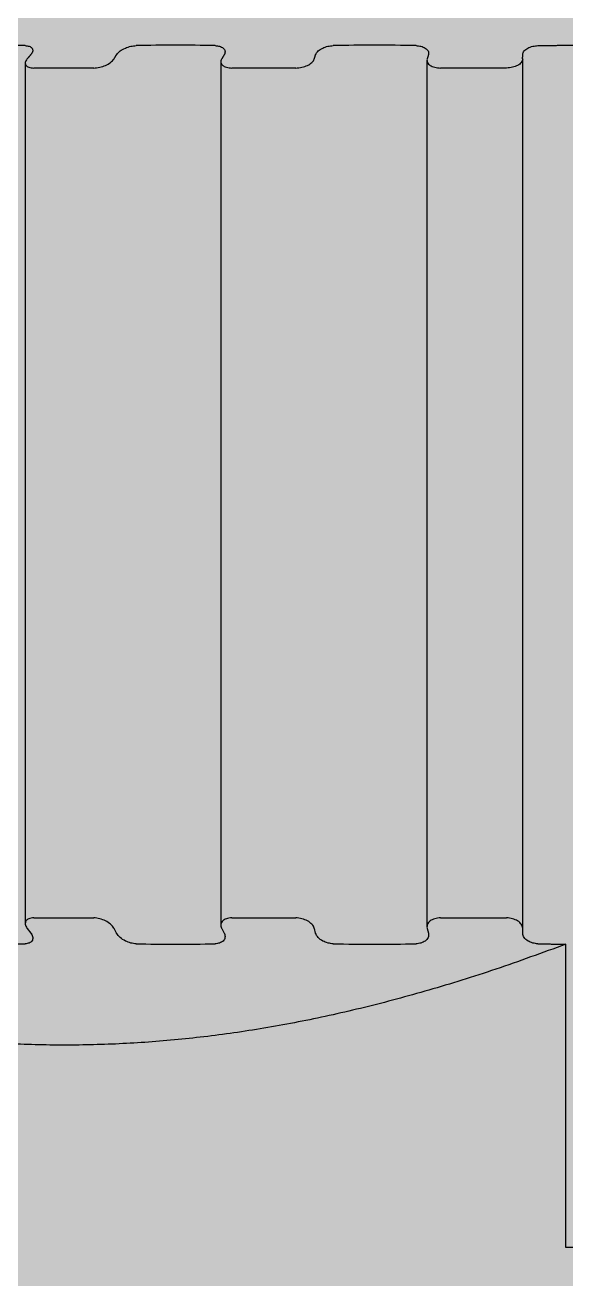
# Model space of a CAD drawing. Extents: x -18489 to 195597, y -1599 to 112111.
# Drawn here: x -16957.712 to -16957.005, y 2576.556 to 2578.197 of the extents above; entities that cross this region are included whole.
import ezdxf

# ---------------------------------------------------------------- set-up
doc = ezdxf.new("R2010")
doc.units = 0
doc.header["$LTSCALE"] = 100
for name, color, linetype in [('188K-SM-03-F10-MECH-EQ-Y2257103$0$0 Xref', 8, 'Continuous'), ('188K-SM-03-F10-MECH-EQ-Y2257103$0$M-EQU-FOUNDATION', 8, 'Continuous'), ('188K-SM-03-F10-MECH-EQ-Y2257103$0$Micron CUP L10 HVAC EQU$0$M-MECH-EQU', 136, 'Continuous'), ('188K-SM-03-F10-MECH-EQ-Y2257103$0$Micron CUP L10 HVAC EQU$0$M-PHASE1 AREA', 252, 'Continuous')]:
    doc.layers.add(name, color=color, linetype=linetype)
pattern_1 = [(50, (4473.52, 709.2), (54.6554, -4.78173), [5.715, -62.865]), (355, (4473.52, 709.2), (-10.57303, 57.31705), [4.572, -50.29218]), (100.45144, (4478.076, 708.8), (44.08237, 52.53533), [4.857, -53.42707]), (46.1842, (4473.52, 724.44), (81.32371, -12.6127), [8.5725, -94.2975]), (96.63556, (4480.3, 723.39), (71.22124, 74.22784), [7.2855, -80.14068]), (351.18415, (4473.52, 724.44), (71.22124, 74.22784), [6.858, -75.43792]), (21, (4481.14, 720.63), (45.48432, -30.67956), [5.715, -62.865]), (326, (4481.14, 720.63), (18.54061, 55.25639), [4.572, -50.292]), (71.45144, (4484.93, 718.07), (64.02493, 24.57683), [4.857, -53.42698]), (37.5, (4473.521, 709.2), (0.926581, 25.366512), [0, -49.6824, 0, -51.054, 0, -50.4825]), (7.5, (4473.52, 709.2), (20.0459, 30.054172), [0, -29.1084, 0, -48.5394, 0, -19.2405]), (327.5, (4456.529, 709.2), (40.677179, -1.718623), [0, -19.05, 0, -59.436, 0, -78.867]), (317.5, (4448.91, 709.2), (44.438754, 7.62795), [0, -24.765, 0, -39.4716, 0, -56.007])]

# ---------------------------------------------------------------- blocks, each defined once
blk = doc.blocks.new('188K-SM-03-F10-MECH-EQ-Y2257103$0$Micron CUP L10 HVAC EQU$0$A$C0c53ceb0')
at = {"layer": '188K-SM-03-F10-MECH-EQ-Y2257103$0$Micron CUP L10 HVAC EQU$0$M-PHASE1 AREA'}
for p, q in [((-8145.63346, 16607.30628), (-8145.63346, 16596.04737)), ((-8144.73781, 16607.24307), (-8145.52298, 16607.24307)), ((-8143.0745, 16607.32489), (-8143.0745, 16596.02588)), ((-8142.09481, 16607.24307), (-8142.93163, 16607.24307)), ((-8140.37891, 16607.34454), (-8140.37891, 16596.00319)), ((-8139.33888, 16607.24307), (-8140.20191, 16607.24307)), ((-8139.12706, 16595.97999), (-8139.12706, 16607.36463)), ((-8145.52298, 16596.12036), (-8144.73781, 16596.12036)), ((-8142.93163, 16596.12036), (-8142.09481, 16596.12036)), ((-8140.20191, 16596.12036), (-8139.33888, 16596.12036)), ((-8145.60669, 16595.97999), (-8145.56224, 16595.92078)), ((-8144.44016, 16595.92078), (-8144.47057, 16595.97999)), ((-8143.06245, 16595.97999), (-8143.03204, 16595.92078)), ((-8141.83615, 16595.92078), (-8141.85159, 16595.97999)), ((-8140.37587, 16595.97999), (-8140.36043, 16595.92078)), ((-8139.12706, 16595.92078), (-8139.12706, 16595.97999)), ((-8138.56131, 16591.80473), (-8138.56131, 16595.77637)), ((-8138.37782, 16591.80473), (-8138.56131, 16591.80473))]:
    blk.add_line(p, q, dxfattribs=at)
for centre, major_axis, ratio, start_param, end_param in [((-8146.1113, 16580.74125), (0.00042, 26.80035), 0.8660254, 6.26269602, 6.30370163), ((-8143.66784, 16580.74125), (0.00061, 26.80035), 0.93969262, 6.26270394, 6.30370955), ((-8141.06363, 16580.74125), (0.0012, 26.80035), 0.98480775, 6.26272676, 6.30373236), ((-8146.11132, 16618.98619), (0.00048, -23.21054), 0.8660254, 6.25949307, 6.30684182), ((-8143.66785, 16618.98619), (0.0007, -23.21054), 0.93969262, 6.2594826, 6.30683136), ((-8141.06364, 16618.98619), (0.00138, -23.21054), 0.98480775, 6.25945246, 6.30680121)]:
    blk.add_ellipse(centre, major_axis=major_axis, ratio=ratio, start_param=start_param, end_param=end_param, dxfattribs=at)
for points, knots in [([(-8145.63537, 16607.53597), (-8145.61582, 16607.53548), (-8145.59741, 16607.53265), (-8145.56602, 16607.52207), (-8145.55382, 16607.51381), (-8145.53758, 16607.49398), (-8145.53395, 16607.48053), (-8145.53823, 16607.4515), (-8145.54617, 16607.43591), (-8145.55911, 16607.41959), (-8145.56064, 16607.41775), (-8145.56286, 16607.41589)], [0.0329398741, 0.0329398741, 0.0329398741, 0.0329398741, 0.0396612238, 0.0396612238, 0.0470802354, 0.0470802354, 0.0557823299, 0.0557823299, 0.0644844245, 0.0644844245, 0.0655817402, 0.0655817402, 0.0655817402, 0.0655817402]), ([(-8144.44016, 16607.41591), (-8144.43905, 16607.41776), (-8144.4379, 16607.4196), (-8144.43668, 16607.42142), (-8144.42698, 16607.43591), (-8144.41195, 16607.4515), (-8144.37303, 16607.48053), (-8144.34917, 16607.49398), (-8144.3026, 16607.51381), (-8144.27751, 16607.52207), (-8144.22884, 16607.53265), (-8144.20532, 16607.53548), (-8144.18407, 16607.53597)], [0.1289552603, 0.1289552603, 0.1289552603, 0.1289552603, 0.1300488787, 0.1300488787, 0.1300488787, 0.1387509732, 0.1387509732, 0.1474530678, 0.1474530678, 0.1548720794, 0.1548720794, 0.1615934291, 0.1615934291, 0.1615934291, 0.1615934291]), ([(-8143.15146, 16607.53597), (-8143.13024, 16607.53548), (-8143.10946, 16607.53265), (-8143.07209, 16607.52207), (-8143.05616, 16607.51381), (-8143.03198, 16607.49398), (-8143.02352, 16607.48053), (-8143.01829, 16607.4515), (-8143.02155, 16607.43591), (-8143.02993, 16607.41959), (-8143.03096, 16607.41775), (-8143.03272, 16607.41589)], [0.0329398741, 0.0329398741, 0.0329398741, 0.0329398741, 0.0396612238, 0.0396612238, 0.0470802354, 0.0470802354, 0.0557823299, 0.0557823299, 0.0644844245, 0.0644844245, 0.0655817402, 0.0655817402, 0.0655817402, 0.0655817402]), ([(-8141.83615, 16607.41591), (-8141.83559, 16607.41776), (-8141.83496, 16607.4196), (-8141.83427, 16607.42142), (-8141.82873, 16607.43591), (-8141.81792, 16607.4515), (-8141.78624, 16607.48053), (-8141.76539, 16607.49398), (-8141.72263, 16607.51381), (-8141.69882, 16607.52207), (-8141.65086, 16607.53265), (-8141.62696, 16607.53548), (-8141.60469, 16607.53597)], [0.1289552603, 0.1289552603, 0.1289552603, 0.1289552603, 0.1300488787, 0.1300488787, 0.1300488787, 0.1387509732, 0.1387509732, 0.1474530678, 0.1474530678, 0.1548720794, 0.1548720794, 0.1615934291, 0.1615934291, 0.1615934291, 0.1615934291]), ([(-8140.5225, 16607.53597), (-8140.50025, 16607.53548), (-8140.47774, 16607.53265), (-8140.43552, 16607.52207), (-8140.41636, 16607.51381), (-8140.38497, 16607.49398), (-8140.37194, 16607.48053), (-8140.35736, 16607.4515), (-8140.35583, 16607.43591), (-8140.3594, 16607.41959), (-8140.35988, 16607.41775), (-8140.36113, 16607.41589)], [0.0329398741, 0.0329398741, 0.0329398741, 0.0329398741, 0.0396612238, 0.0396612238, 0.0470802354, 0.0470802354, 0.0557823299, 0.0557823299, 0.0644844245, 0.0644844245, 0.0655817402, 0.0655817402, 0.0655817402, 0.0655817402]), ([(-8139.12706, 16607.41591), (-8139.12706, 16607.41776), (-8139.12699, 16607.4196), (-8139.12684, 16607.42142), (-8139.12564, 16607.43591), (-8139.11937, 16607.4515), (-8139.09588, 16607.48053), (-8139.07868, 16607.49398), (-8139.04104, 16607.51381), (-8139.01922, 16607.52207), (-8138.97343, 16607.53265), (-8138.94987, 16607.53548), (-8138.92727, 16607.53597)], [0.1289552603, 0.1289552603, 0.1289552603, 0.1289552603, 0.1300488787, 0.1300488787, 0.1300488787, 0.1387509732, 0.1387509732, 0.1474530678, 0.1474530678, 0.1548720794, 0.1548720794, 0.1615934291, 0.1615934291, 0.1615934291, 0.1615934291]), ([(-8145.60669, 16607.36463), (-8145.60829, 16607.36279), (-8145.6098, 16607.36096), (-8145.62252, 16607.34494), (-8145.63041, 16607.32964), (-8145.63502, 16607.30104), (-8145.63176, 16607.28773), (-8145.61607, 16607.26715), (-8145.60334, 16607.25823), (-8145.56851, 16607.24618), (-8145.54637, 16607.24307), (-8145.52298, 16607.24307)], [-0.0666479464, -0.0666479464, -0.0666479464, -0.0666479464, -0.0655607867, -0.0655607867, -0.057024863, -0.057024863, -0.0484889392, -0.0484889392, -0.0406346663, -0.0406346663, -0.0327803934, -0.0327803934, -0.0327803934, -0.0327803934]), ([(-8144.73781, 16607.24307), (-8144.71382, 16607.24307), (-8144.68644, 16607.24618), (-8144.63264, 16607.25823), (-8144.60621, 16607.26715), (-8144.55932, 16607.28773), (-8144.5361, 16607.30104), (-8144.49819, 16607.32964), (-8144.48353, 16607.34494), (-8144.47281, 16607.36097), (-8144.47165, 16607.3628), (-8144.47122, 16607.36463)], [-0.0972684785, -0.0972684785, -0.0972684785, -0.0972684785, -0.0894142056, -0.0894142056, -0.0815599327, -0.0815599327, -0.0730240089, -0.0730240089, -0.0644880851, -0.0644880851, -0.0633980576, -0.0633980576, -0.0633980576, -0.0633980576]), ([(-8143.06245, 16607.36463), (-8143.06354, 16607.36279), (-8143.06455, 16607.36096), (-8143.0728, 16607.34494), (-8143.07609, 16607.32964), (-8143.07137, 16607.30104), (-8143.06337, 16607.28773), (-8143.03957, 16607.26715), (-8143.0229, 16607.25823), (-8142.98147, 16607.24618), (-8142.9567, 16607.24307), (-8142.93163, 16607.24307)], [-0.0666479464, -0.0666479464, -0.0666479464, -0.0666479464, -0.0655607867, -0.0655607867, -0.057024863, -0.057024863, -0.0484889392, -0.0484889392, -0.0406346663, -0.0406346663, -0.0327803934, -0.0327803934, -0.0327803934, -0.0327803934]), ([(-8142.09481, 16607.24307), (-8142.06938, 16607.24307), (-8142.04139, 16607.24618), (-8141.98835, 16607.25823), (-8141.96329, 16607.26715), (-8141.92038, 16607.28773), (-8141.90015, 16607.30104), (-8141.86939, 16607.32964), (-8141.85888, 16607.34494), (-8141.85277, 16607.36097), (-8141.85214, 16607.3628), (-8141.85228, 16607.36463)], [-0.0972684785, -0.0972684785, -0.0972684785, -0.0972684785, -0.0894142056, -0.0894142056, -0.0815599327, -0.0815599327, -0.0730240089, -0.0730240089, -0.0644880851, -0.0644880851, -0.0633980576, -0.0633980576, -0.0633980576, -0.0633980576]), ([(-8140.37587, 16607.36463), (-8140.37642, 16607.36279), (-8140.3769, 16607.36096), (-8140.38042, 16607.34494), (-8140.37902, 16607.32964), (-8140.3651, 16607.30104), (-8140.35261, 16607.28773), (-8140.32143, 16607.26715), (-8140.30132, 16607.25823), (-8140.25456, 16607.24618), (-8140.22789, 16607.24307), (-8140.20191, 16607.24307)], [-0.0666479464, -0.0666479464, -0.0666479464, -0.0666479464, -0.0655607867, -0.0655607867, -0.057024863, -0.057024863, -0.0484889392, -0.0484889392, -0.0406346663, -0.0406346663, -0.0327803934, -0.0327803934, -0.0327803934, -0.0327803934]), ([(-8139.12776, 16607.36462), (-8139.12707, 16607.36279), (-8139.12714, 16607.36096), (-8139.12846, 16607.34494), (-8139.13451, 16607.32964), (-8139.15719, 16607.30104), (-8139.1738, 16607.28773), (-8139.21142, 16607.26715), (-8139.23435, 16607.25823), (-8139.28502, 16607.24618), (-8139.31277, 16607.24307), (-8139.33888, 16607.24307)], [0.0634009254, 0.0634009254, 0.0634009254, 0.0634009254, 0.0644880851, 0.0644880851, 0.0730240089, 0.0730240089, 0.0815599327, 0.0815599327, 0.0894142056, 0.0894142056, 0.0972684785, 0.0972684785, 0.0972684785, 0.0972684785]), ([(-8145.52298, 16596.12036), (-8145.54662, 16596.12036), (-8145.56883, 16596.11669), (-8145.60358, 16596.10271), (-8145.61617, 16596.09242), (-8145.63185, 16596.06866), (-8145.63503, 16596.05323), (-8145.63034, 16596.02021), (-8145.62245, 16596.00262), (-8145.60981, 16595.98423), (-8145.60829, 16595.98212), (-8145.60669, 16595.97999)], [-0.0994872627, -0.0994872627, -0.0994872627, -0.0994872627, -0.0915496204, -0.0915496204, -0.0836119781, -0.0836119781, -0.0747861338, -0.0747861338, -0.0659602895, -0.0659602895, -0.0648289829, -0.0648289829, -0.0648289829, -0.0648289829]), ([(-8144.47057, 16595.97999), (-8144.47166, 16595.98212), (-8144.47281, 16595.98423), (-8144.48347, 16596.00262), (-8144.49802, 16596.02021), (-8144.53583, 16596.05323), (-8144.55907, 16596.06866), (-8144.60593, 16596.09242), (-8144.6322, 16596.10271), (-8144.68602, 16596.11669), (-8144.71356, 16596.12036), (-8144.73781, 16596.12036)], [-0.0681852529, -0.0681852529, -0.0681852529, -0.0681852529, -0.0670539463, -0.0670539463, -0.058228102, -0.058228102, -0.0494022577, -0.0494022577, -0.0414646154, -0.0414646154, -0.0335269732, -0.0335269732, -0.0335269732, -0.0335269732]), ([(-8142.93163, 16596.12036), (-8142.95696, 16596.12036), (-8142.98184, 16596.11669), (-8143.0232, 16596.10271), (-8143.03972, 16596.09242), (-8143.0635, 16596.06866), (-8143.07144, 16596.05323), (-8143.07608, 16596.02021), (-8143.07275, 16596.00262), (-8143.06455, 16595.98423), (-8143.06354, 16595.98212), (-8143.06245, 16595.97999)], [-0.0994872627, -0.0994872627, -0.0994872627, -0.0994872627, -0.0915496204, -0.0915496204, -0.0836119781, -0.0836119781, -0.0747861338, -0.0747861338, -0.0659602895, -0.0659602895, -0.064828983, -0.064828983, -0.064828983, -0.064828983]), ([(-8141.85159, 16595.97999), (-8141.85215, 16595.98212), (-8141.85277, 16595.98423), (-8141.85884, 16596.00262), (-8141.86926, 16596.02021), (-8141.89993, 16596.05323), (-8141.92015, 16596.06866), (-8141.96303, 16596.09242), (-8141.98792, 16596.10271), (-8142.04096, 16596.11669), (-8142.06911, 16596.12036), (-8142.09481, 16596.12036)], [-0.0681852529, -0.0681852529, -0.0681852529, -0.0681852529, -0.0670539463, -0.0670539463, -0.058228102, -0.058228102, -0.0494022577, -0.0494022577, -0.0414646154, -0.0414646154, -0.0335269732, -0.0335269732, -0.0335269732, -0.0335269732]), ([(-8140.20191, 16596.12036), (-8140.22817, 16596.12036), (-8140.25496, 16596.11669), (-8140.30167, 16596.10271), (-8140.32162, 16596.09242), (-8140.35278, 16596.06866), (-8140.36523, 16596.05323), (-8140.37905, 16596.02021), (-8140.3804, 16596.00262), (-8140.3769, 16595.98423), (-8140.37642, 16595.98212), (-8140.37587, 16595.97999)], [-0.0994872627, -0.0994872627, -0.0994872627, -0.0994872627, -0.0915496204, -0.0915496204, -0.0836119781, -0.0836119781, -0.0747861338, -0.0747861338, -0.0659602895, -0.0659602895, -0.0648289829, -0.0648289829, -0.0648289829, -0.0648289829]), ([(-8139.12706, 16595.97999), (-8139.12707, 16595.98212), (-8139.12714, 16595.98423), (-8139.12845, 16596.00262), (-8139.13442, 16596.02021), (-8139.15701, 16596.05323), (-8139.1736, 16596.06866), (-8139.21119, 16596.09242), (-8139.23395, 16596.10271), (-8139.2846, 16596.11669), (-8139.31249, 16596.12036), (-8139.33888, 16596.12036)], [-0.0681852529, -0.0681852529, -0.0681852529, -0.0681852529, -0.0670539463, -0.0670539463, -0.058228102, -0.058228102, -0.0494022577, -0.0494022577, -0.0414646154, -0.0414646154, -0.0335269732, -0.0335269732, -0.0335269732, -0.0335269732]), ([(-8145.56224, 16595.92078), (-8145.56063, 16595.91864), (-8145.55911, 16595.91652), (-8145.54614, 16595.89764), (-8145.53816, 16595.87956), (-8145.53396, 16595.84579), (-8145.5377, 16595.83009), (-8145.55433, 16595.80734), (-8145.56642, 16595.798), (-8145.59757, 16595.78596), (-8145.61587, 16595.78272), (-8145.63537, 16595.78215)], [0.0659197851, 0.0659197851, 0.0659197851, 0.0659197851, 0.0670576667, 0.0670576667, 0.0761389182, 0.0761389182, 0.0852201696, 0.0852201696, 0.092628062, 0.092628062, 0.0993380316, 0.0993380316, 0.0993380316, 0.0993380316]), ([(-8144.18407, 16595.78215), (-8144.20527, 16595.78272), (-8144.22865, 16595.78596), (-8144.27684, 16595.798), (-8144.30155, 16595.80734), (-8144.34834, 16595.83009), (-8144.37254, 16595.84579), (-8144.41186, 16595.87956), (-8144.42695, 16595.89764), (-8144.43668, 16595.91442), (-8144.4379, 16595.91652), (-8144.43905, 16595.91864), (-8144.44016, 16595.92078)], [0.1007338772, 0.1007338772, 0.1007338772, 0.1007338772, 0.1074438468, 0.1074438468, 0.1148517392, 0.1148517392, 0.1239329907, 0.1239329907, 0.1330142421, 0.1330142421, 0.1330142421, 0.1341521237, 0.1341521237, 0.1341521237, 0.1341521237]), ([(-8143.03204, 16595.92078), (-8143.03095, 16595.91864), (-8143.02993, 16595.91652), (-8143.02153, 16595.89764), (-8143.01825, 16595.87956), (-8143.02364, 16595.84579), (-8143.03227, 16595.83009), (-8143.05683, 16595.80734), (-8143.07257, 16595.798), (-8143.10964, 16595.78596), (-8143.13029, 16595.78272), (-8143.15146, 16595.78215)], [0.0659197851, 0.0659197851, 0.0659197851, 0.0659197851, 0.0670576667, 0.0670576667, 0.0761389182, 0.0761389182, 0.0852201696, 0.0852201696, 0.092628062, 0.092628062, 0.0993380316, 0.0993380316, 0.0993380316, 0.0993380316]), ([(-8141.60469, 16595.78215), (-8141.6269, 16595.78272), (-8141.65066, 16595.78596), (-8141.69816, 16595.798), (-8141.72164, 16595.80734), (-8141.76467, 16595.83009), (-8141.78582, 16595.84579), (-8141.81787, 16595.87956), (-8141.82872, 16595.89764), (-8141.83427, 16595.91442), (-8141.83496, 16595.91652), (-8141.83559, 16595.91864), (-8141.83615, 16595.92078)], [0.1007338772, 0.1007338772, 0.1007338772, 0.1007338772, 0.1074438468, 0.1074438468, 0.1148517392, 0.1148517392, 0.1239329907, 0.1239329907, 0.1330142421, 0.1330142421, 0.1330142421, 0.1341521237, 0.1341521237, 0.1341521237, 0.1341521237]), ([(-8140.36043, 16595.92078), (-8140.35988, 16595.91864), (-8140.3594, 16595.91652), (-8140.35582, 16595.89764), (-8140.35735, 16595.87956), (-8140.37216, 16595.84579), (-8140.38541, 16595.83009), (-8140.41716, 16595.80734), (-8140.43608, 16595.798), (-8140.47793, 16595.78596), (-8140.50031, 16595.78272), (-8140.5225, 16595.78215)], [0.0659197851, 0.0659197851, 0.0659197851, 0.0659197851, 0.0670576667, 0.0670576667, 0.0761389182, 0.0761389182, 0.0852201696, 0.0852201696, 0.092628062, 0.092628062, 0.0993380316, 0.0993380316, 0.0993380316, 0.0993380316]), ([(-8138.92727, 16595.78215), (-8138.94981, 16595.78272), (-8138.97324, 16595.78596), (-8139.0186, 16595.798), (-8139.04012, 16595.80734), (-8139.07809, 16595.83009), (-8139.09556, 16595.84579), (-8139.11935, 16595.87956), (-8139.12563, 16595.89764), (-8139.12684, 16595.91442), (-8139.12699, 16595.91652), (-8139.12706, 16595.91864), (-8139.12706, 16595.92078)], [0.1007338772, 0.1007338772, 0.1007338772, 0.1007338772, 0.1074438468, 0.1074438468, 0.1148517392, 0.1148517392, 0.1239329907, 0.1239329907, 0.1330142421, 0.1330142421, 0.1330142421, 0.1341521237, 0.1341521237, 0.1341521237, 0.1341521237])]:
    blk.add_open_spline(points, degree=3, knots=knots, dxfattribs=at)
for points, weights in [([(-8145.56286, 16607.41589), (-8145.58441, 16607.39033), (-8145.60669, 16607.36463)], [1.04516094256, 1.04564432978, 1.04611958973]), ([(-8144.47122, 16607.36463), (-8144.45531, 16607.39035), (-8144.44016, 16607.41591)], [1.04611932028, 1.04564401817, 1.04516058742]), ([(-8143.03272, 16607.41589), (-8143.04721, 16607.39033), (-8143.06245, 16607.36463)], [1.04516094217, 1.04564432939, 1.04611958933]), ([(-8141.85228, 16607.36463), (-8141.84385, 16607.39035), (-8141.83615, 16607.41591)], [1.04611932054, 1.04564401842, 1.04516058767]), ([(-8140.36113, 16607.41589), (-8140.36813, 16607.39033), (-8140.37587, 16607.36463)], [1.04516094259, 1.04564432981, 1.04611958976]), ([(-8139.12777, 16607.36463), (-8139.12706, 16607.39035), (-8139.12706, 16607.41591)], [1.04611932027, 1.04564401816, 1.04516058741]), ([(-8138.92727, 16607.53597), (-8138.37782, 16607.54723), (-8137.82838, 16607.53597)], [1.93647539012, 1.93769688925, 1.93647539012]), ([(-8138.56131, 16595.77637), (-8145.121, 16593.3036), (-8151.68068, 16595.77637)], [1.06957579566, 1.22672434335, 1.06957579566]), ([(-8138.92727, 16595.78215), (-8138.74424, 16595.77782), (-8138.56131, 16595.77637)], [1.61847557924, 1.61881551721, 1.61892907311])]:
    blk.add_rational_spline(points, weights, degree=2, dxfattribs=at)
blk = doc.blocks.new('188K-SM-03-F10-MECH-EQ-Y2257103$0$Micron CUP L10 HVAC EQU')
at = {"layer": '188K-SM-03-F10-MECH-EQ-Y2257103$0$Micron CUP L10 HVAC EQU$0$M-MECH-EQU'}
blk.add_blockref('188K-SM-03-F10-MECH-EQ-Y2257103$0$Micron CUP L10 HVAC EQU$0$A$C0c53ceb0', (-206166.7, 2082.176), dxfattribs=at)
blk = doc.blocks.new('188K-SM-03-F10-MECH-EQ-Y2257103')
at = {"layer": '188K-SM-03-F10-MECH-EQ-Y2257103$0$M-EQU-FOUNDATION'}
h = blk.add_hatch(dxfattribs=at)
h.set_pattern_fill('AR-CONC', color=256, scale=0.3)
h.set_pattern_definition(pattern_1)
h.paths.add_polyline_path([(-17043.1486, 4192.4586), (-16393.1486, 4192.4586), (-16393.1486, 1372.4586), (-17043.1486, 1372.4586)], flags=16)
h.paths.add_polyline_path([(-17048.1486, 4197.4586), (-16388.1486, 4197.4586), (-16388.1486, 1367.4586), (-17048.1486, 1367.4586)])
h = blk.add_hatch(dxfattribs=at)
h.set_pattern_fill('AR-CONC', color=256, scale=0.3)
h.set_pattern_definition(pattern_1)
h.paths.add_polyline_path([(-17033.1486, 4182.4586), (-16403.1486, 4182.4586), (-16403.1486, 1382.4586), (-17033.1486, 1382.4586)])
at = {"layer": '188K-SM-03-F10-MECH-EQ-Y2257103$0$0 Xref', "xscale": 0.1, "yscale": 0.1, "zscale": 0.1}
blk.add_blockref('188K-SM-03-F10-MECH-EQ-Y2257103$0$Micron CUP L10 HVAC EQU', (4473.5214, 709.1992), dxfattribs=at)

msp = doc.modelspace()

# ---------------------------------------------------------------- block references
msp.add_blockref('188K-SM-03-F10-MECH-EQ-Y2257103', (0, 0))

doc.saveas('drawing.dxf')
